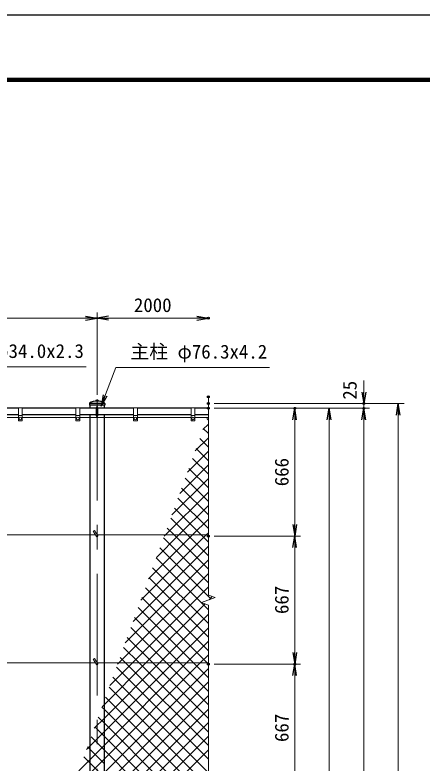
# Model space of a CAD drawing. Units: millimetres, scale not verified. Extents: x -6300 to 6300, y -4455 to 4455.
# Drawn here: x -3005 to -884, y 556 to 4455 of the extents above; entities that cross this region are included whole.
import ezdxf
from ezdxf.enums import TextEntityAlignment as Align

# ---------------------------------------------------------------- set-up
doc = ezdxf.new("R2010")
doc.units = ezdxf.units.MM
doc.header["$LTSCALE"] = 20
doc.header["$PDMODE"] = 32
doc.header["$PDSIZE"] = 10
doc.linetypes.add('USER1', pattern=[50.8, 31.75, -6.35, 6.35, -6.35])
for name, color, linetype, lineweight in [('0-0_D-STR1', 1, 'Continuous', 25), ('0-1_D-STR3', 3, 'Continuous', 13), ('0-2_D-BMK', 2, 'USER1', 13), ('0-3_D-STR2', 7, 'Continuous', 13), ('0-4_D-STR-DIM', 7, 'Continuous', 13), ('0-A_D-STR-TXT', 7, 'Continuous', 13), ('0-C_D-TTL', 7, 'Continuous', 25)]:
    doc.layers.add(name, color=color, linetype=linetype, lineweight=lineweight)
doc.layers.add('0-5_0', color=7, linetype='Continuous')
doc.layers.add('0-6_Defpoints', color=8, linetype='Continuous')
doc.styles.add('ＭＳ ゴシック', font='')
doc.styles.get('ＭＳ ゴシック').set_extended_font_data('MS Gothic')

# ---------------------------------------------------------------- blocks, each defined once
blk = doc.blocks.new('_Open')
at = {"layer": '0-5_0'}
blk.add_line((-20, 3.333), (0, 0), dxfattribs=at)
blk.add_lwpolyline([(-20, -3.333), (0, 0), (-20, 0)], dxfattribs=at)

msp = doc.modelspace()

# ---------------------------------------------------------------- linework, layer by layer
at = {"layer": '0-0_D-STR1'}
for p, q in [((-2617.56, 2430.05), (-2617.56, 2422)), ((-2537.36, 2430), (-2617.56, 2430)), ((-2537.36, 2422), (-2617.56, 2422)), ((-2615.61, 2422), (-2615.61, 2405)), ((-2539.31, 2405), (-2539.31, 2422)), ((-2537.36, 2430.05), (-2537.36, 2422)), ((-2987.46, 2405), (-3267.46, 2405)), ((-2687.46, 2405), (-2967.46, 2405)), ((-2581.46, 2405), (-2667.46, 2405)), ((-2387.46, 2405), (-2573.46, 2405)), ((-2087.46, 2405), (-2367.46, 2405)), ((-1997.46, 2405), (-2067.46, 2405)), ((-2987.46, 2371), (-3267.46, 2371)), ((-2687.46, 2371), (-2967.46, 2371)), ((-2581.46, 2371), (-2667.46, 2371)), ((-2615.61, 2371), (-2615.61, 422)), ((-2387.46, 2371), (-2573.46, 2371)), ((-2539.31, 422), (-2539.31, 2371)), ((-2087.46, 2371), (-2367.46, 2371)), ((-1997.46, 2371), (-2067.46, 2371))]:
    msp.add_line(p, q, dxfattribs=at)
for centre, radius, start, end in [((-2616.06, 2430.05), 1.5, 123.03241, 180), ((-2577.46, 2370.69), 72.31, 56.96759, 123.03241), ((-2538.86, 2430.05), 1.5, 0, 56.96759)]:
    msp.add_arc(centre, radius, start, end, dxfattribs=at)
at = {"layer": '0-1_D-STR3'}
for p, q in [((-2987.46, 2407), (-2987.46, 2342)), ((-2967.46, 2407), (-2987.46, 2407)), ((-2967.46, 2407), (-2967.46, 2342)), ((-2687.46, 2407), (-2687.46, 2342)), ((-2667.46, 2407), (-2687.46, 2407)), ((-2667.46, 2407), (-2667.46, 2342)), ((-2581.46, 2366), (-2581.46, 2410)), ((-2573.46, 2366), (-2573.46, 2410)), ((-2387.46, 2407), (-2387.46, 2342)), ((-2367.46, 2407), (-2387.46, 2407)), ((-2367.46, 2407), (-2367.46, 2342)), ((-2087.46, 2407), (-2087.46, 2342)), ((-2067.46, 2407), (-2087.46, 2407)), ((-2067.46, 2407), (-2067.46, 2342)), ((-3267.46, 2358), (-2987.46, 2358)), ((-2967.46, 2367), (-2987.46, 2367)), ((-2969.46, 2340), (-2985.46, 2340)), ((-2983.96, 2355.74), (-2977.46, 2359.5)), ((-2983.96, 2355.74), (-2983.96, 2348.26)), ((-2977.46, 2359.5), (-2970.96, 2355.74)), ((-2970.96, 2355.74), (-2970.96, 2348.26)), ((-2967.46, 2358), (-2687.46, 2358)), ((-2667.46, 2367), (-2687.46, 2367)), ((-2669.46, 2340), (-2685.46, 2340)), ((-2683.96, 2355.74), (-2677.46, 2359.5)), ((-2683.96, 2355.74), (-2683.96, 2348.26)), ((-2677.46, 2359.5), (-2670.96, 2355.74)), ((-2670.96, 2355.74), (-2670.96, 2348.26)), ((-2667.46, 2358), (-2387.46, 2358)), ((-2367.46, 2367), (-2387.46, 2367)), ((-2369.46, 2340), (-2385.46, 2340)), ((-2383.96, 2355.74), (-2377.46, 2359.5)), ((-2383.96, 2355.74), (-2383.96, 2348.26)), ((-2377.46, 2359.5), (-2370.96, 2355.74)), ((-2370.96, 2355.74), (-2370.96, 2348.26)), ((-2367.46, 2358), (-2087.46, 2358)), ((-2067.46, 2367), (-2087.46, 2367)), ((-2069.46, 2340), (-2085.46, 2340)), ((-2083.96, 2355.74), (-2077.46, 2359.5)), ((-2083.96, 2355.74), (-2083.96, 2348.26)), ((-2077.46, 2359.5), (-2070.96, 2355.74)), ((-2070.96, 2355.74), (-2070.96, 2348.26)), ((-2067.46, 2358), (-1997.46, 2358)), ((-2596.85, 1764.59), (-2589.93, 1768.59)), ((-2596.85, 1764.59), (-2580.93, 1737)), ((-2589.93, 1768.59), (-2574, 1741)), ((-2585.54, 1745), (-4576.31, 1745)), ((-1997.46, 1745), (-2576.31, 1745)), ((-2596.85, 1097.59), (-2589.93, 1101.59)), ((-2596.85, 1097.59), (-2580.93, 1070)), ((-2589.93, 1101.59), (-2574, 1074)), ((-2585.54, 1078), (-4576.31, 1078)), ((-1997.46, 1078), (-2576.31, 1078))]:
    msp.add_line(p, q, dxfattribs=at)
for points in [[(-2983.96, 2348.26), (-2977.46, 2344.5), (-2970.96, 2348.26)], [(-2683.96, 2348.26), (-2677.46, 2344.5), (-2670.96, 2348.26)], [(-2383.96, 2348.26), (-2377.46, 2344.5), (-2370.96, 2348.26)], [(-2083.96, 2348.26), (-2077.46, 2344.5), (-2070.96, 2348.26)]]:
    msp.add_lwpolyline(points, dxfattribs=at)
for centre in [(-2977.46, 2352), (-2677.46, 2352), (-2377.46, 2352), (-2077.46, 2352)]:
    msp.add_circle(centre, 6.49, dxfattribs=at)
for centre, radius, start, end in [((-2577.46, 2410), 4, 0, 180), ((-2985.46, 2342), 2, 180, 270), ((-2969.46, 2342), 2, 270, 0), ((-2685.46, 2342), 2, 180, 270), ((-2669.46, 2342), 2, 270, 0), ((-2577.46, 2366), 4, 180, 0), ((-2385.46, 2342), 2, 180, 270), ((-2369.46, 2342), 2, 270, 0), ((-2085.46, 2342), 2, 180, 270), ((-2069.46, 2342), 2, 270, 0), ((-2577.46, 1739), 4, 210, 30), ((-2577.46, 1072), 4, 210, 30)]:
    msp.add_arc(centre, radius, start, end, dxfattribs=at)
at = {"layer": '0-2_D-BMK'}
msp.add_line((-2577.46, -2140), (-2577.46, 2445), dxfattribs=at)
at = {"layer": '0-3_D-STR2'}
for p, q in [((-1997.46, 2344.04), (-2004.77, 2351.34)), ((-2025.5, 2294.37), (-1997.46, 2322.41)), ((-1997.46, 2273.33), (-2023.64, 2299.5)), ((-2065.97, 2183.19), (-1997.46, 2251.7)), ((-1997.46, 2202.62), (-2042.51, 2247.66)), ((-1997.46, 2131.91), (-2061.37, 2195.82)), ((-2106.43, 2072.02), (-1997.46, 2180.99)), ((-2146.9, 1960.84), (-1997.46, 2110.28)), ((-1997.46, 2061.2), (-2080.24, 2143.98)), ((-1997.46, 1990.48), (-2099.11, 2092.13)), ((-2187.36, 1849.67), (-1997.46, 2039.57)), ((-1997.46, 1919.77), (-2117.98, 2040.29)), ((-1997.46, 1849.06), (-2136.85, 1988.45)), ((-2221.32, 1745), (-1997.46, 1968.86)), ((-1997.46, 1778.35), (-2155.72, 1936.61)), ((-2034.82, 1745), (-2174.59, 1884.77)), ((-2150.61, 1745), (-1997.46, 1898.15)), ((-2105.53, 1745), (-2193.46, 1832.93)), ((-2079.9, 1745), (-1997.46, 1827.44)), ((-2176.24, 1745), (-2212.32, 1781.08)), ((-2009.19, 1745), (-1997.46, 1756.73)), ((-2349.22, 1404.97), (-2009.19, 1745)), ((-2308.76, 1516.14), (-2079.9, 1745)), ((-2268.29, 1627.32), (-2150.61, 1745)), ((-1997.46, 1495.51), (-2231.19, 1729.24)), ((-2227.83, 1738.49), (-2221.32, 1745)), ((-1997.46, 1566.22), (-2176.24, 1745)), ((-1997.46, 1636.93), (-2105.53, 1745)), ((-1997.46, 1707.64), (-2034.82, 1745)), ((-2389.68, 1293.79), (-1997.46, 1686.02)), ((-1983.31, 1410.65), (-2250.06, 1677.4)), ((-2430.15, 1182.62), (-1997.46, 1615.31)), ((-1997.46, 1354.09), (-2268.93, 1625.56)), ((-1997.46, 1283.38), (-2287.8, 1573.72)), ((-2464.06, 1078), (-1997.46, 1544.59)), ((-1997.46, 1212.67), (-2306.67, 1521.87)), ((-2393.35, 1078), (-1997.46, 1473.88)), ((-1997.46, 1141.96), (-2325.54, 1470.03)), ((-2004.22, 1078), (-2344.41, 1418.19)), ((-1993.8, 1406.83), (-1976.95, 1423.69)), ((-2074.93, 1078), (-2363.28, 1366.35)), ((-2145.64, 1078), (-2382.14, 1314.51)), ((-2216.35, 1078), (-2401.01, 1262.67)), ((-2181.21, 1078), (-1997.46, 1261.75)), ((-2287.06, 1078), (-2419.88, 1210.82)), ((-2110.5, 1078), (-1997.46, 1191.04)), ((-2357.77, 1078), (-2438.75, 1158.98)), ((-2428.48, 1078), (-2457.62, 1107.14)), ((-2539.31, 719.9), (-2181.21, 1078)), ((-2539.31, 649.19), (-2110.5, 1078)), ((-2511.08, 960.27), (-2393.35, 1078)), ((-1997.46, 576.27), (-2476.49, 1055.3)), ((-2470.61, 1071.44), (-2464.06, 1078)), ((-1997.46, 646.98), (-2428.48, 1078)), ((-1997.46, 717.69), (-2357.77, 1078)), ((-1997.46, 788.4), (-2287.06, 1078)), ((-1997.46, 859.11), (-2216.35, 1078)), ((-1997.46, 929.82), (-2145.64, 1078)), ((-1997.46, 1000.54), (-2074.93, 1078)), ((-1997.46, 1071.25), (-2004.22, 1078)), ((-1997.46, 505.56), (-2495.36, 1003.46)), ((-1997.46, 434.85), (-2514.23, 951.61)), ((-2055.32, 422), (-2533.1, 899.77)), ((-2483.66, 422), (-1997.46, 908.2)), ((-2539.31, 835.28), (-2551.96, 847.93)), ((-2126.03, 422), (-2539.31, 835.28)), ((-2412.95, 422), (-1997.46, 837.49)), ((-2539.31, 764.57), (-2570.83, 796.09)), ((-2539.31, 693.86), (-2589.7, 744.25)), ((-2196.74, 422), (-2539.31, 764.57)), ((-2342.24, 422), (-1997.46, 766.78)), ((-2615.61, 643.6), (-2539.31, 719.9)), ((-2539.31, 623.15), (-2608.57, 692.41)), ((-2267.45, 422), (-2539.31, 693.86)), ((-2271.53, 422), (-1997.46, 696.07)), ((-2632.47, 626.74), (-2615.61, 643.6)), ((-2615.61, 628.74), (-2627.44, 640.56)), ((-2615.61, 572.89), (-2539.31, 649.19)), ((-2539.31, 552.44), (-2615.61, 628.74)), ((-2200.82, 422), (-1997.46, 625.36)), ((-2615.61, 558.03), (-2646.31, 588.72)), ((-2338.17, 422), (-2539.31, 623.15)), ((-2672.94, 515.57), (-2615.61, 572.89)), ((-2539.31, 481.73), (-2615.61, 558.03))]:
    msp.add_line(p, q, dxfattribs=at)
for points in [[(-2551.54, 849.09), (-2539.31, 861.32), (-2322.64, 1078), (-2014.56, 1386.07)], [(-2592.01, 737.92), (-2539.31, 790.61), (-2251.92, 1078), (-1997.46, 1332.46)], [(-2695.79, 422), (-2615.61, 502.18), (-2539.31, 578.48), (-2039.79, 1078), (-1997.46, 1120.33)], [(-2625.08, 422), (-2615.61, 431.47), (-2539.31, 507.77), (-1997.46, 1049.62)], [(-2554.37, 422), (-2539.31, 437.06), (-1997.46, 978.91)]]:
    msp.add_lwpolyline(points, dxfattribs=at)
at = {"layer": '0-4_D-STR-DIM'}
for p, q in [((-2577.46, 2475), (-2577.46, 2905)), ((-2577.46, 2475), (-2577.46, 2905)), ((-2637.46, 2875), (-4517.46, 2875)), ((-2517.46, 2875), (-2057.46, 2875)), ((-1187.46, 2490), (-1187.46, 2550)), ((-1997.46, 2465), (-1997.46, 1431.15)), ((-1967.46, 2430), (-977.46, 2430)), ((-1967.46, 2430), (-1157.46, 2430)), ((-1187.46, 2405), (-1187.46, 2430)), ((-1967.46, 2405), (-1337.46, 2405)), ((-1967.46, 2405), (-1157.46, 2405)), ((-1967.46, 2405), (-1157.46, 2405)), ((-1967.46, 2405), (-1517.46, 2405)), ((-1547.46, 1799), (-1547.46, 2345)), ((-1367.46, 2345), (-1367.46, -1535)), ((-1187.46, -1565), (-1187.46, 2345)), ((-1187.46, 2345), (-1187.46, 2285)), ((-1007.46, 2370), (-1007.46, -2065)), ((-1967.46, 1739), (-1517.46, 1739)), ((-1967.46, 1739), (-1517.46, 1739)), ((-1547.46, 1679), (-1547.46, 1132)), ((-2032.7, 1392.67), (-1962.22, 1418.33)), ((-1962.22, 1418.33), (-1997.46, 1431.15)), ((-1997.46, 1379.85), (-2032.7, 1392.67)), ((-1997.46, 1379.85), (-1997.46, -569.85)), ((-1967.46, 1072), (-1517.46, 1072)), ((-1967.46, 1072), (-1517.46, 1072)), ((-1547.46, 1012), (-1547.46, 465))]:
    msp.add_line(p, q, dxfattribs=at)
at = {"layer": '0-6_Defpoints'}
for p in [(-1997.46, 2875), (-1997.46, 2465), (-2577.46, 2445), (-1997.46, 2430), (-1187.46, 2430), (-1997.46, 2405), (-1547.46, 2405), (-1187.46, 2405), (-1997.46, 1739), (-1997.46, 1072), (-1547.46, 1072)]:
    msp.add_point(p, dxfattribs=at)
at = {"layer": '0-A_D-STR-TXT'}
for points in [[(-2633.92, 2621.37), (-3437.84, 2621.37), (-3510.66, 2400.89)], [(-1678.37, 2618.5), (-2480.39, 2618.5), (-2555.78, 2417.23)]]:
    msp.add_lwpolyline(points, dxfattribs=at)
at = {"layer": '0-C_D-TTL', "color": 2}
msp.add_lwpolyline([(-6300, 4455), (6300, 4455), (6300, -4455), (-6300, -4455)], close=True, dxfattribs=at)
at = {"layer": '0-C_D-TTL'}
for points in [[(-5895, 4125), (5895, 4125), (5895, -4125), (-5895, -4125)], [(-5891.25, 4121.25), (5891.25, 4121.25), (5891.25, -4121.25), (-5891.25, -4121.25)], [(-5887.5, 4117.5), (5887.5, 4117.5), (5887.5, -4117.5), (-5887.5, -4117.5)], [(-5883.75, 4113.75), (5883.75, 4113.75), (5883.75, -4113.75), (-5883.75, -4113.75)], [(-5880, 4110), (5880, 4110), (5880, -4110), (-5880, -4110)]]:
    msp.add_lwpolyline(points, close=True, dxfattribs=at)

# ---------------------------------------------------------------- block references
at = {"layer": '0-4_D-STR-DIM', "xscale": 3, "yscale": 3}
for p in [(-2577.46, 2875), (-1997.46, 2875)]:
    msp.add_blockref('_Open', p, dxfattribs=at)
for p, rotation in [((-2577.46, 2875), 180), ((-1187.46, 2430), 270), ((-1007.46, 2430), 90), ((-1547.46, 2405), 90), ((-1367.46, 2405), 90), ((-1187.46, 2405), 90), ((-1187.46, 2405), 90), ((-1547.46, 1739), 270), ((-1547.46, 1739), 90), ((-1547.46, 1072), 270), ((-1547.46, 1072), 90)]:
    msp.add_blockref('_Open', p, dxfattribs=dict(at, rotation=rotation))
at = {"layer": '0-A_D-STR-TXT', "xscale": 3, "yscale": 3, "rotation": 249.46512}
msp.add_blockref('_Open', (-2556.48, 2415.35), dxfattribs=at)

# ---------------------------------------------------------------- texts
at = {"layer": '0-4_D-STR-DIM', "style": 'ＭＳ ゴシック'}
msp.add_text('2000', height=72.14, dxfattribs=at).set_placement((-2385.34, 2885.12), align=Align.BOTTOM_LEFT)
for s, p in [('25', (-1202.93, 2450.2)), ('666', (-1557.58, 1998.91)), ('667', (-1557.58, 1332.97)), ('667', (-1557.58, 665.97))]:
    msp.add_text(s, height=72.14, rotation=90, dxfattribs=at).set_placement(p, align=Align.BOTTOM_LEFT)
at = {"layer": '0-A_D-STR-TXT', "style": 'ＭＳ ゴシック'}
for s, p in [('胴縁 φ34.0x2.3', (-3359.17, 2645.77)), ('主柱 φ76.3x4.2', (-2404, 2642.52))]:
    msp.add_text(s, height=72.14, dxfattribs=at).set_placement(p, align=Align.BOTTOM_LEFT)

doc.saveas('drawing.dxf')
